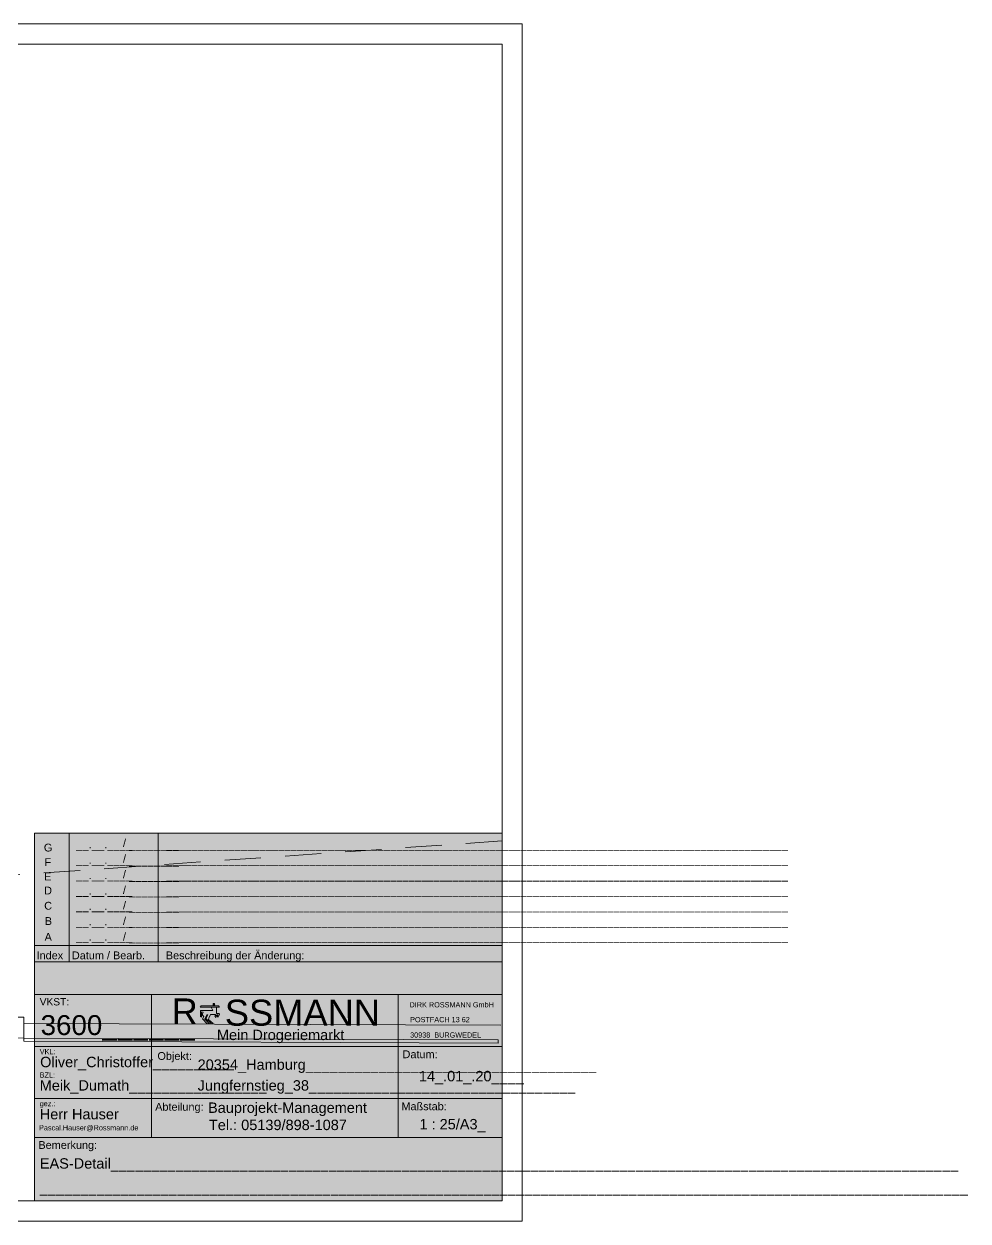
# Model space of a CAD drawing. Header units: millimetres. Extents: x 2027740 to 2136289, y -1533552 to -1491502.
# Drawn here: x 2129250 to 2135110, y -1522067 to -1514642 of the extents above; entities that cross this region are included whole.
import ezdxf
from ezdxf.enums import TextEntityAlignment as Align

# ---------------------------------------------------------------- set-up
doc = ezdxf.new("R2010")
doc.units = ezdxf.units.MM
doc.header["$MEASUREMENT"] = 0
for name, pattern in [('AUSGEZOGEN', [0]), ('DGN Style 1', [2205.244263, 3.669292, -2201.574972]), ('DGN Style 2', [375.045563, 225.027338, -150.018225])]:
    doc.linetypes.add(name, pattern=pattern)
for name, color, linetype, lineweight in [('01_Grundriss', 7, 'Continuous', 0), ('02_Unterzüge', 8, 'DGN Style 2', 0), ('99_Zeichenkopf', 7, 'Continuous', 0), ('99_Zeichenkopf (Construction)', 7, 'Continuous', 0)]:
    doc.layers.add(name, color=color, linetype=linetype, lineweight=lineweight)
doc.styles.add('Style-Arial', font='arial.ttf')

# ---------------------------------------------------------------- blocks, each defined once
blk = doc.blocks.new('*U695')
at = {"layer": '99_Zeichenkopf'}
for p, q in [((-85, 143.5), (-85, 148.5)), ((20, 143.5), (20, 148.5)), ((-210, 0), (-205, 0)), ((-85, -148.5), (-85, -143.5)), ((20, -148.5), (20, -143.5))]:
    blk.add_line(p, q, dxfattribs=at)
at = {"layer": '99_Zeichenkopf', "flags": 128}
for points in [[(-210, -148.5), (210, -148.5), (210, 148.5), (-210, 148.5)], [(-190, -143.5), (205, -143.5), (205, 143.5), (-190, 143.5)]]:
    blk.add_lwpolyline(points, close=True, dxfattribs=at)
blk = doc.blocks.new('A3')
at = {"layer": '99_Zeichenkopf'}
blk.add_blockref('*U695', (-205, 143.5), dxfattribs=at)
blk = doc.blocks.new('*U696')
at = {"layer": '99_Zeichenkopf', "linetype": 'Continuous', "lineweight": 13}
h = blk.add_hatch(color=12, dxfattribs=at)
edge = h.paths.add_edge_path()
edge.add_arc((-1927, 142), 436, 0, 360)
edge = h.paths.add_edge_path(flags=16)
edge.add_arc((-1927, 142), 367, 0, 360)
blk.add_hatch(color=12, dxfattribs=at).paths.add_polyline_path([(-1828, 370), (-1815, 377), (-1817, 390), (-1815, 430), (-1800, 440), (-1782, 443), (-1767, 433), (-1758, 412), (-1769, 392), (-1781, 380), (-1776, 370)])
at = {"layer": '99_Zeichenkopf', "linetype": 'Continuous', "lineweight": 13, "extrusion": (0, 0, -1)}
blk.add_hatch(color=12, dxfattribs=at).paths.add_polyline_path([(1885, 325), (1825, 212), (2233, 212), (2233, 20), (2195, -8), (2195, 167), (2143, 158), (2171, 102), (2171, 59), (2124, 19), (2171, -63), (2025, -211), (1938, -227), (2092, -74), (2020, 73), (1989, 73), (2053, -55), (1875, -222), (1820, -210), (1965, -78), (1955, -39), (1899, 78), (1739, 78), (1728, 63), (1766, 27), (1731, -22), (1694, 67), (1656, 67), (1683, 25), (1649, -10), (1605, 77), (1605, 90), (1615, 104), (1625, 116), (1708, 116), (1708, 323)])
at = {"layer": '99_Zeichenkopf', "color": 12, "linetype": 'Continuous', "lineweight": 13, "flags": 128}
for points in [[(-1828, 370), (-1815, 377), (-1817, 390), (-1815, 430), (-1800, 440), (-1782, 443), (-1767, 433), (-1758, 412), (-1769, 392), (-1781, 380), (-1776, 370)], [(-2216, 370), (-1639, 370), (-1607, 324), (-2247, 324)], [(-1885, 325), (-1825, 212), (-2233, 212), (-2233, 20), (-2195, -8), (-2195, 167), (-2143, 158), (-2171, 102), (-2171, 59), (-2124, 19), (-2171, -63), (-2025, -211), (-1938, -227), (-2092, -74), (-2020, 73), (-1989, 73), (-2053, -55), (-1875, -222), (-1820, -210), (-1965, -78), (-1955, -39), (-1899, 78), (-1739, 78), (-1728, 63), (-1766, 27), (-1731, -22), (-1694, 67), (-1656, 67), (-1683, 25), (-1649, -10), (-1605, 77), (-1605, 90), (-1615, 104), (-1625, 116), (-1708, 116), (-1708, 323)]]:
    blk.add_lwpolyline(points, close=True, dxfattribs=at)
at = {"layer": '99_Zeichenkopf', "color": 12, "linetype": 'Continuous', "lineweight": 13}
blk.add_solid([(-2216, 370), (-1639, 370), (-2247, 324), (-1607, 324)], dxfattribs=at)
at = {"layer": '99_Zeichenkopf (Construction)', "color": 7, "linetype": 'Continuous', "lineweight": 13}
for p, q in [((-6561, 6055), (-6561, 1813)), ((-3628, 6055), (-3628, 1813)), ((-3850, 742), (-3850, -3963)), ((4278, 742), (4278, -3963)), ((-7700, -969), (7700, -969)), ((-7700, -2680), (7700, -2680))]:
    blk.add_line(p, q, dxfattribs=at)
at = {"layer": '99_Zeichenkopf (Construction)', "color": 7, "linetype": 'Continuous', "lineweight": 13, "flags": 128}
for points in [[(-7700, 2348), (7700, 2348), (7700, 6055), (-7700, 6055)], [(-7700, 1813), (7700, 1813), (7700, 2348), (-7700, 2348)], [(7700, -3963), (-7700, -3963), (-7700, 742), (7700, 742)], [(-7700, -3963), (7700, -3963), (7700, -6055), (-7700, -6055)]]:
    blk.add_lwpolyline(points, close=True, dxfattribs=at)
at = {"layer": '99_Zeichenkopf', "color": 7, "linetype": 'Continuous', "lineweight": 0, "style": 'Style-Arial'}
blk.add_text('Pascal.Hauser@Rossmann.de', height=171.11, dxfattribs=at).set_placement((-7551, -3733))
at = {"layer": '99_Zeichenkopf (Construction)', "color": 7, "linetype": 'Continuous', "lineweight": 0, "style": 'Style-Arial'}
for s, height, p in [('G', 257, (-7393, 5705)), ('/', 257, (-4787, 5853)), ('F', 257, (-7371, 5225)), ('/', 257, (-4787, 5340)), ('E', 257, (-7383, 4753)), ('/', 257, (-4787, 4827)), ('D', 257, (-7384, 4291)), ('/', 257, (-4787, 4313)), ('C', 257, (-7382, 3789)), ('/', 257, (-4787, 3800)), ('B', 257, (-7363, 3286)), ('/', 257, (-4787, 3287)), ('A', 257, (-7369, 2764)), ('/', 257, (-4787, 2773)), ('Index', 256.7, (-7634, 2156)), ('Datum / Bearb.', 256.67, (-6470, 2156)), ('Beschreibung der Änderung:', 256.67, (-3375, 2156))]:
    blk.add_text(s, height=height, dxfattribs=at).set_placement(p, align=Align.TOP_LEFT)
for s, height, p in [('VKST:', 239.8, (-7529, 380)), ('VKL:', 171.1, (-7529, -1226)), ('Objekt:', 256.7, (-3652, -1412)), ('Datum:', 256.7, (4423, -1357)), ('BZL:', 171.1, (-7529, -1996)), ('gez.:', 171.1, (-7529, -2937)), ('Abteilung:', 256.7, (-3726, -3087)), ('Maßstab:', 256.7, (4386, -3069)), ('Bemerkung:', 256.7, (-7573, -4343))]:
    blk.add_text(s, height=height, dxfattribs=at).set_placement(p)
at = {"layer": '99_Zeichenkopf (Construction)', "color": 12, "linetype": 'Continuous', "lineweight": 0, "style": 'Style-Arial'}
for s, height, p in [('R', 856, (-3184, -247)), ('SSMANN', 855.6, (-1432, -287))]:
    blk.add_text(s, height=height, dxfattribs=at).set_placement(p)
at = {"layer": '99_Zeichenkopf (Construction)', "color": 7, "linetype": 'DGN Style 1', "lineweight": 13, "style": 'Style-Arial'}
for s, p in [('DIRK ROSSMANN GmbH', (4655, 316)), ('POSTFACH 13 62', (4673, -172)), ('30938  BURGWEDEL', (4673, -679))]:
    blk.add_text(s, height=171.11, dxfattribs=at).set_placement(p)
at = {"layer": '99_Zeichenkopf (Construction)', "color": 251, "linetype": 'Continuous', "lineweight": 0, "style": 'Style-Arial'}
blk.add_text('Mein Drogeriemarkt', height=342.22, dxfattribs=at).set_placement((-1691, -761))
at = {"layer": '99_Zeichenkopf (Construction)', "color": 7, "linetype": 'Continuous', "lineweight": 13, "style": 'Style-Arial'}
for s, p in [('Herr Hauser', (-7529, -3370)), ('Bauprojekt-Management', (-1984, -3157)), ('Tel.: 05139/898-1087', (-1955, -3724))]:
    blk.add_text(s, height=342.22, dxfattribs=at).set_placement(p)
at = {"layer": '99_Zeichenkopf (Construction)', "color": 7, "linetype": 'Continuous', "lineweight": 0, "line_spacing_factor": 0.6, "style": 'Style-Arial'}
for s, insert, char_height, attachment_point in [('__.__.____', (-6325, 5814), 263.5, 1), ('__.__.____', (-6325, 5307), 263.5, 1), ('__.__.____', (-6325, 4801), 263.5, 1), ('__.__.____', (-6325, 4294), 263.5, 1), ('__.__.____', (-6325, 3788), 263.5, 1), ('__.__.____', (-6325, 3281), 263.5, 1), ('__.__.____', (-6325, 2775), 263.5, 1), ('14_.01_.20____', (4962, -2217), 342.22, 7), ('1 : 25/A3_', (4981, -3799), 342.2, 7)]:
    blk.add_mtext(s, dxfattribs=dict(at, insert=insert, char_height=char_height, attachment_point=attachment_point))
at = {"layer": '99_Zeichenkopf (Construction)', "color": 7, "linetype": 'Continuous', "lineweight": 0, "style": 'Style-Arial'}
for p in [(-4586, 5799), (-3357, 5811), (-4586, 5293), (-3357, 5304), (-4586, 4786), (-3357, 4798), (-4586, 4280), (-3357, 4291), (-4586, 3773), (-3357, 3785), (-4586, 3267), (-3357, 3278), (-4586, 2760), (-3357, 2772)]:
    blk.add_attdef('*U713_0', text='', height=264, dxfattribs=at).set_placement(p, align=Align.TOP_LEFT)
for p, height in [((-7500, -595), 654), ((-7516, -1653), 342), ((-2327, -1739), 342), ((-7529, -2423), 342), ((-2327, -2423), 342)]:
    blk.add_attdef('*U713_0', p, '', height=height, dxfattribs=at)
at = {"layer": '99_Zeichenkopf (Construction)', "color": 7, "linetype": 'Continuous', "lineweight": 13, "style": 'Style-Arial'}
for p in [(-7525, -4993), (-7525, -5781)]:
    blk.add_attdef('*U713_0', p, '', height=342, dxfattribs=at)

msp = doc.modelspace()

# ---------------------------------------------------------------- linework, layer by layer
at = {"layer": '01_Grundriss', "linetype": 'AUSGEZOGEN', "ltscale": 10}
msp.add_line((2129249.9098, -1520841.882), (2132210.3895, -1520852.8648), dxfattribs=at)
at = {"layer": '01_Grundriss', "linetype": 'AUSGEZOGEN', "ltscale": 10, "flags": 128}
msp.add_lwpolyline([(2129200.0586, -1520801.6968), (2129199.5763, -1520931.6959), (2129249.576, -1520931.8814), (2129250.0582, -1520801.8823)], close=True, dxfattribs=at)
at = {"layer": '01_Grundriss', "color": 5, "linetype": 'AUSGEZOGEN', "ltscale": 10, "flags": 128}
msp.add_lwpolyline([(2129249.5018, -1520951.8812), (2132192.4815, -1520962.7991), (2132192.5557, -1520942.7992), (2129249.576, -1520931.8814)], close=True, dxfattribs=at)
at = {"layer": '02_Unterzüge'}
msp.add_line((2132217.2306, -1519709.2153), (2129203.3289, -1519920.1534), dxfattribs=at)
at = {"layer": '99_Zeichenkopf', "color": 7, "true_color": 0xffffff, "flags": 128}
msp.add_lwpolyline([(2129315.6278, -1519660.4425), (2132217.2306, -1519660.4425), (2132217.2306, -1521942.1681), (2129315.6278, -1521942.1681)], close=True, dxfattribs=at)
at = {"layer": '99_Zeichenkopf', "color": 7, "true_color": 0xffffff, "extrusion": (0, 0, -1)}
msp.add_solid([(-2129315.6278, -1519660.4425), (-2132217.2306, -1519660.4425), (-2129315.6278, -1521942.1681), (-2132217.2306, -1521942.1681)], dxfattribs=at)

# ---------------------------------------------------------------- block references
at = {"layer": '99_Zeichenkopf', "xscale": 25, "yscale": 25, "zscale": 25}
msp.add_blockref('A3', (2132217.2306, -1521942.1681), dxfattribs=at)
at = {"layer": '99_Zeichenkopf', "color": 12, "linetype": 'Continuous', "lineweight": 13}
ref = msp.add_blockref('*U696', (2130766.4293, -1520801.3053), dxfattribs=dict(at, xscale=0.1884157635947017, yscale=0.1884157635947017, zscale=0.1884157635947017))
ref.add_attrib('*U713_0', '3600______', (2129353.3222, -1520913.3383), dxfattribs={"layer": '99_Zeichenkopf (Construction)', "color": 7, "linetype": 'Continuous', "lineweight": 0, "height": 123.19383, "style": 'Style-Arial'})
ref.add_attrib('*U713_0', 'Oliver_Christoffer__________', (2129350.2447, -1521112.8417), dxfattribs={"layer": '99_Zeichenkopf (Construction)', "color": 7, "linetype": 'Continuous', "lineweight": 0, "height": 64.480094, "style": 'Style-Arial'})
ref.add_attrib('*U713_0', 'Meik_Dumath_________________', (2129347.8679, -1521257.9218), dxfattribs={"layer": '99_Zeichenkopf (Construction)', "color": 7, "linetype": 'Continuous', "lineweight": 0, "height": 64.480094, "style": 'Style-Arial'})
ref.add_attrib('*U713_0', '20354_Hamburg____________________________________', (2130328.0132, -1521128.9617), dxfattribs={"layer": '99_Zeichenkopf (Construction)', "color": 7, "linetype": 'Continuous', "lineweight": 0, "height": 64.480094, "style": 'Style-Arial'})
ref.add_attrib('*U713_0', 'Jungfernstieg_38_________________________________', (2130328.0132, -1521257.9218), dxfattribs={"layer": '99_Zeichenkopf (Construction)', "color": 7, "linetype": 'Continuous', "lineweight": 0, "height": 64.480094, "style": 'Style-Arial'})
ref.add_attrib('*U713_0', 'EAS-Detail_________________________________________________________________________________________________________', (2129348.5771, -1521742.0059), dxfattribs={"layer": '99_Zeichenkopf (Construction)', "color": 7, "linetype": 'Continuous', "lineweight": 13, "height": 64.4800936, "style": 'Style-Arial'})
ref.add_attrib('*U713_0', '___________________________________________________________________________________________________________________', (2129348.5771, -1521890.6163), dxfattribs={"layer": '99_Zeichenkopf (Construction)', "color": 7, "linetype": 'Continuous', "lineweight": 13, "height": 64.4800936, "style": 'Style-Arial'})
ref.add_attrib('*U713_0', '________', dxfattribs={"layer": '99_Zeichenkopf (Construction)', "color": 7, "linetype": 'Continuous', "lineweight": 0, "height": 49.64967, "style": 'Style-Arial'}).set_placement((2129902.399, -1520281.246), align=Align.TOP_LEFT)
ref.add_attrib('*U713_0', '________', dxfattribs={"layer": '99_Zeichenkopf (Construction)', "color": 7, "linetype": 'Continuous', "lineweight": 0, "height": 49.64967, "style": 'Style-Arial'}).set_placement((2129902.399, -1520185.8155), align=Align.TOP_LEFT)
ref.add_attrib('*U713_0', '________', dxfattribs={"layer": '99_Zeichenkopf (Construction)', "color": 7, "linetype": 'Continuous', "lineweight": 0, "height": 49.64967, "style": 'Style-Arial'}).set_placement((2129902.399, -1520090.385), align=Align.TOP_LEFT)
ref.add_attrib('*U713_0', '________', dxfattribs={"layer": '99_Zeichenkopf (Construction)', "color": 7, "linetype": 'Continuous', "lineweight": 0, "height": 49.64967, "style": 'Style-Arial'}).set_placement((2129902.399, -1519994.9545), align=Align.TOP_LEFT)
ref.add_attrib('*U713_0', '________', dxfattribs={"layer": '99_Zeichenkopf (Construction)', "color": 7, "linetype": 'Continuous', "lineweight": 0, "height": 49.64967, "style": 'Style-Arial'}).set_placement((2129902.399, -1519899.5241), align=Align.TOP_LEFT)
ref.add_attrib('*U713_0', '________', dxfattribs={"layer": '99_Zeichenkopf (Construction)', "color": 7, "linetype": 'Continuous', "lineweight": 0, "height": 49.64967, "style": 'Style-Arial'}).set_placement((2129902.399, -1519804.0936), align=Align.TOP_LEFT)
ref.add_attrib('*U713_0', '________', dxfattribs={"layer": '99_Zeichenkopf (Construction)', "color": 7, "linetype": 'Continuous', "lineweight": 0, "height": 49.64967, "style": 'Style-Arial'}).set_placement((2129902.399, -1519708.6631), align=Align.TOP_LEFT)
ref.add_attrib('*U713_0', '____________________________________________________________________________________________________', dxfattribs={"layer": '99_Zeichenkopf (Construction)', "color": 7, "linetype": 'Continuous', "lineweight": 0, "height": 49.649672, "style": 'Style-Arial'}).set_placement((2130133.9325, -1520279.0253), align=Align.TOP_LEFT)
ref.add_attrib('*U713_0', '____________________________________________________________________________________________________', dxfattribs={"layer": '99_Zeichenkopf (Construction)', "color": 7, "linetype": 'Continuous', "lineweight": 0, "height": 49.649672, "style": 'Style-Arial'}).set_placement((2130133.9325, -1520183.5948), align=Align.TOP_LEFT)
ref.add_attrib('*U713_0', '____________________________________________________________________________________________________', dxfattribs={"layer": '99_Zeichenkopf (Construction)', "color": 7, "linetype": 'Continuous', "lineweight": 0, "height": 49.649672, "style": 'Style-Arial'}).set_placement((2130133.9325, -1520088.1643), align=Align.TOP_LEFT)
ref.add_attrib('*U713_0', '____________________________________________________________________________________________________', dxfattribs={"layer": '99_Zeichenkopf (Construction)', "color": 7, "linetype": 'Continuous', "lineweight": 0, "height": 49.649672, "style": 'Style-Arial'}).set_placement((2130133.9325, -1519992.7338), align=Align.TOP_LEFT)
ref.add_attrib('*U713_0', '____________________________________________________________________________________________________', dxfattribs={"layer": '99_Zeichenkopf (Construction)', "color": 7, "linetype": 'Continuous', "lineweight": 0, "height": 49.649672, "style": 'Style-Arial'}).set_placement((2130133.9325, -1519897.3033), align=Align.TOP_LEFT)
ref.add_attrib('*U713_0', '____________________________________________________________________________________________________', dxfattribs={"layer": '99_Zeichenkopf (Construction)', "color": 7, "linetype": 'Continuous', "lineweight": 0, "height": 49.649672, "style": 'Style-Arial'}).set_placement((2130133.9325, -1519801.8728), align=Align.TOP_LEFT)
ref.add_attrib('*U713_0', '____________________________________________________________________________________________________', dxfattribs={"layer": '99_Zeichenkopf (Construction)', "color": 7, "linetype": 'Continuous', "lineweight": 0, "height": 49.649672, "style": 'Style-Arial'}).set_placement((2130133.9325, -1519706.4423), align=Align.TOP_LEFT)

doc.saveas('drawing.dxf')
